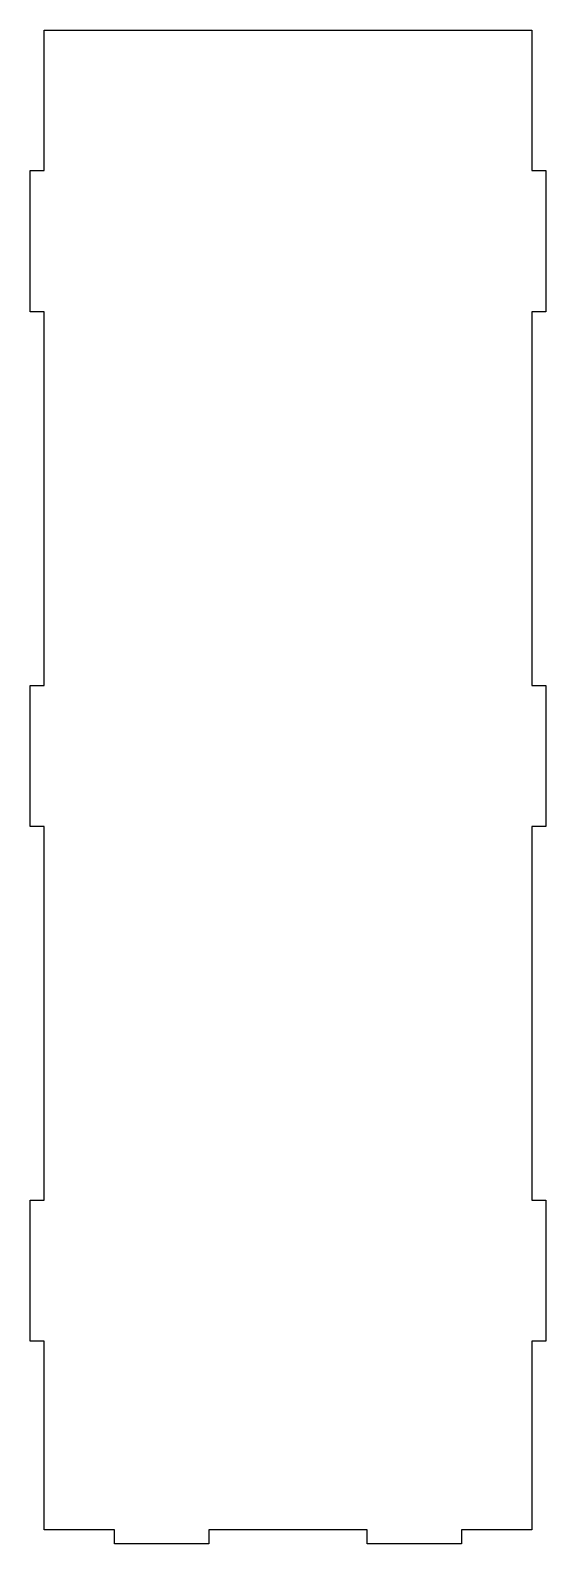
# Model space of a CAD drawing. Header units: millimetres. Extents: x 0 to 110, y 0 to 323.
import ezdxf

# ---------------------------------------------------------------- set-up
doc = ezdxf.new("R2010")
doc.units = ezdxf.units.MM
doc.layers.add('CUT', color=1, linetype='Continuous')

msp = doc.modelspace()

# ---------------------------------------------------------------- linework, layer by layer
at = {"layer": 'CUT'}
msp.add_lwpolyline([(110.075, 183.375), (110.075, 153.225), (107.075, 153.225), (107.075, 73.375), (110.075, 73.375), (110.075, 43.225), (107.075, 43.225), (107.075, 2.925), (92.075, 2.925), (92.075, -0.075), (71.925, -0.075), (71.925, 2.925), (38.075, 2.925), (38.075, -0.075), (17.925, -0.075), (17.925, 2.925), (2.925, 2.925), (2.925, 43.225), (-0.075, 43.225), (-0.075, 73.375), (2.925, 73.375), (2.925, 153.225), (-0.075, 153.225), (-0.075, 183.375), (2.925, 183.375), (2.925, 263.225), (-0.075, 263.225), (-0.075, 293.375), (2.925, 293.375), (2.925, 323.375), (107.075, 323.375), (107.075, 293.375), (110.075, 293.375), (110.075, 263.225), (107.075, 263.225), (107.075, 183.375)], close=True, dxfattribs=at)

doc.saveas('drawing.dxf')
